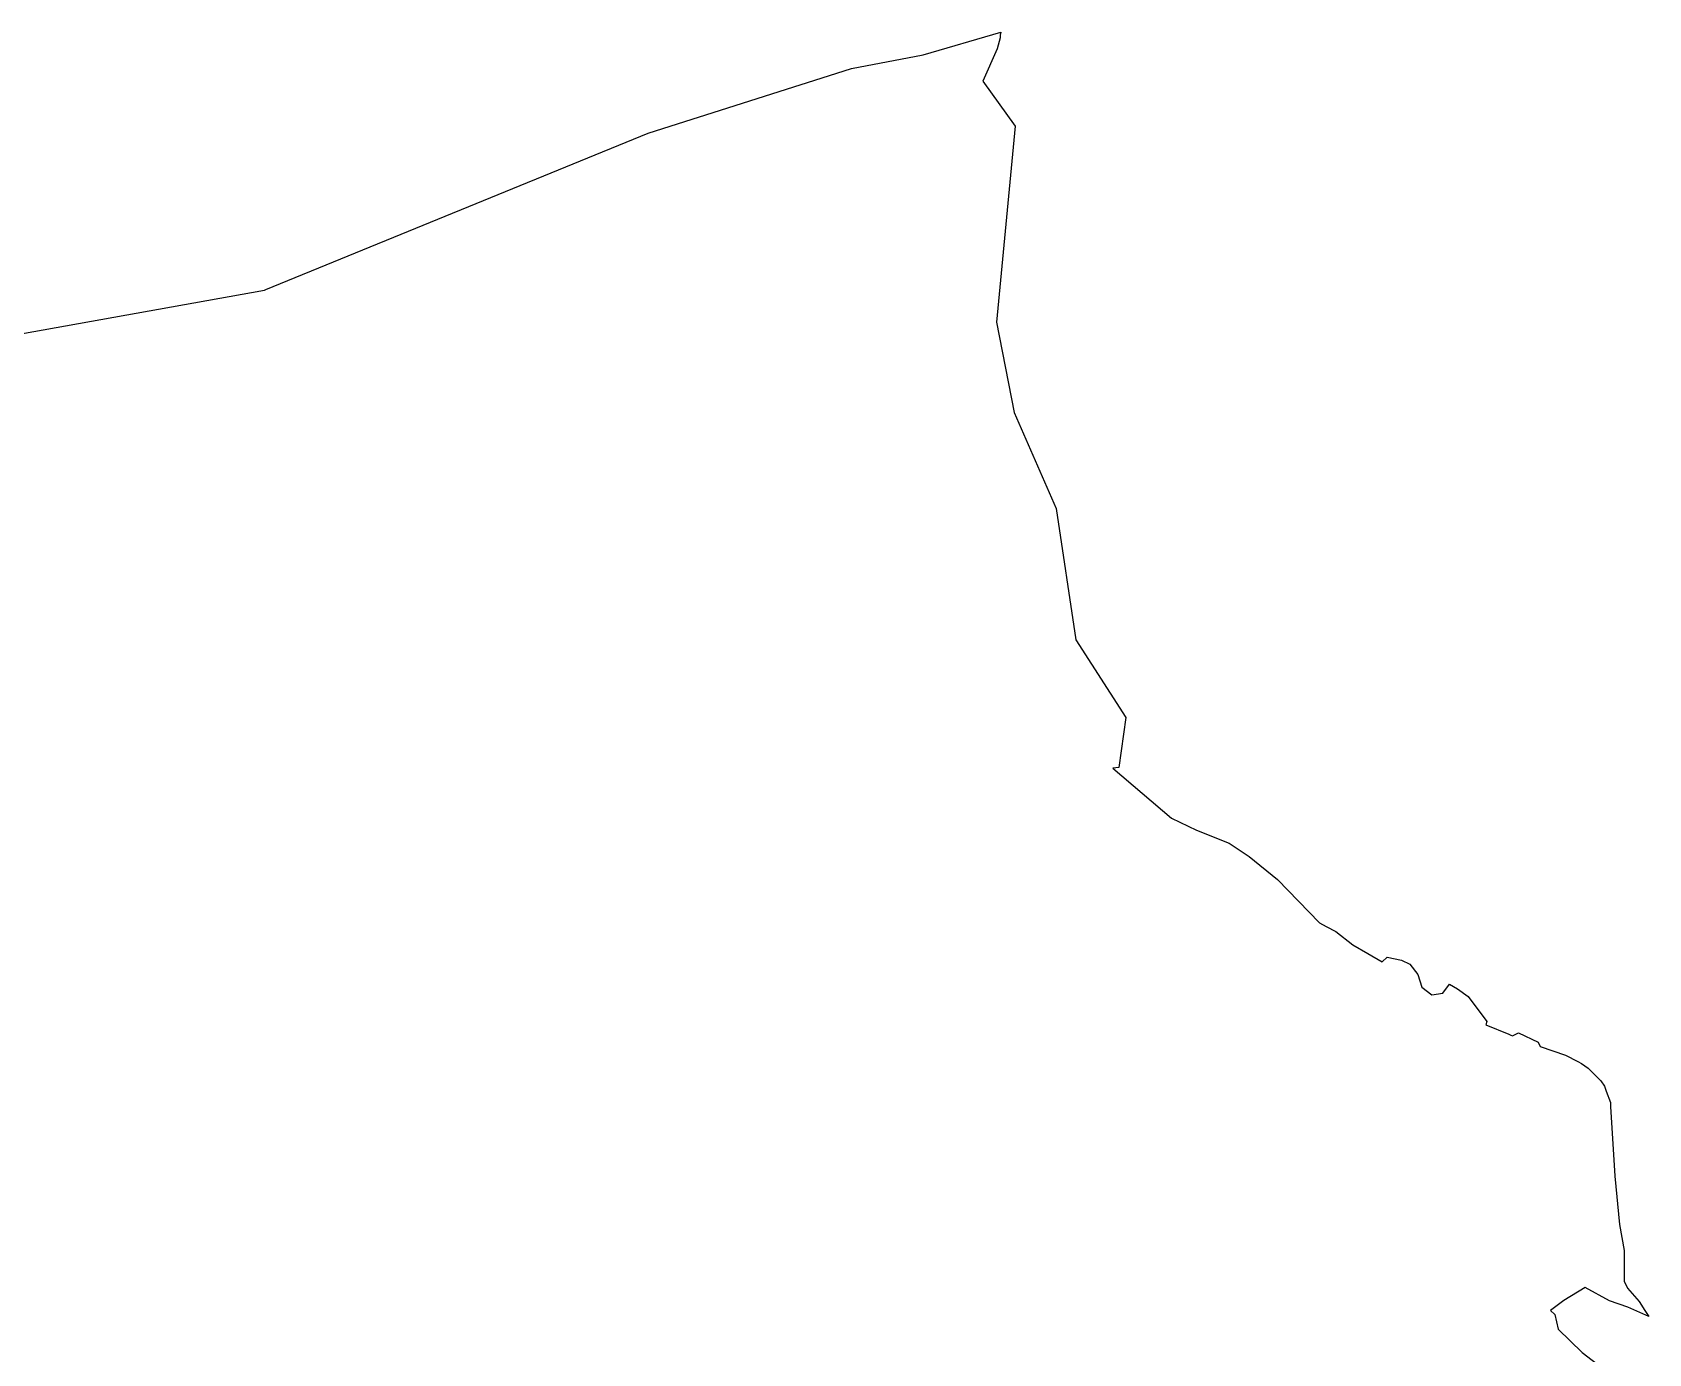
# Model space of a CAD drawing. Extents: x 1204521 to 1207304, y 6151741 to 6153999.
# Drawn here: x 1206475 to 1207210, y 6153399 to 6153999 of the extents above; entities that cross this region are included whole.
import ezdxf

# ---------------------------------------------------------------- set-up
doc = ezdxf.new("R2010")
doc.units = 0
doc.linetypes.add('CONTINU', pattern=[0])
doc.layers.add('1SECTION', color=7, linetype='CONTINU')

msp = doc.modelspace()

# ---------------------------------------------------------------- linework, layer by layer
at = {"layer": '1SECTION'}
msp.add_lwpolyline([(1206469.7, 6153862.34), (1206580.45, 6153882.24), (1206581.13, 6153882.51), (1206755.03, 6153953.7), (1206847.42, 6153983.08), (1206879.96, 6153989.26), (1206915.31, 6153999.48), (1206915.02, 6153998.14), (1206915.06, 6153996.93), (1206913.7, 6153991.96), (1206907.2, 6153977.24), (1206921.9, 6153956.83), (1206913.39, 6153867.77), (1206921.45, 6153826.59), (1206940.42, 6153783), (1206949.39, 6153723.19), (1206972.11, 6153687.92), (1206968.98, 6153665.22), (1206966.23, 6153664.88), (1206992.89, 6153642.11), (1207004.33, 6153636.68), (1207019.09, 6153630.74), (1207028.28, 6153624.68), (1207041.15, 6153614.22), (1207060.2, 6153594.53), (1207063.21, 6153592.94), (1207067.59, 6153590.63), (1207075.39, 6153584.65), (1207082.23, 6153580.57), (1207088.67, 6153576.84), (1207090.97, 6153578.99), (1207097.43, 6153577.64), (1207101.32, 6153575.75), (1207104.93, 6153571.13), (1207106.68, 6153565.31), (1207111.32, 6153561.82), (1207116.27, 6153562.64), (1207119.26, 6153566.65), (1207123.04, 6153564.55), (1207127.82, 6153561.09), (1207136.33, 6153549.72), (1207135.81, 6153548.26), (1207146.35, 6153543.94), (1207147.27, 6153543.52), (1207147.93, 6153543.14), (1207150.74, 6153544.5), (1207159.63, 6153540.35), (1207160.53, 6153538.3), (1207172.03, 6153534.4), (1207177.67, 6153531.53), (1207179.32, 6153530.68), (1207182.33, 6153528.56), (1207188.18, 6153522.71), (1207189.73, 6153520.34), (1207190.58, 6153518.03), (1207192.49, 6153512.89), (1207192.59, 6153511.06), (1207194.44, 6153479.37), (1207196.7, 6153457.35), (1207198.78, 6153445.65), (1207198.7, 6153431.63), (1207200.24, 6153428.42), (1207205.54, 6153422.48), (1207208.11, 6153418.39), (1207209.89, 6153415.58), (1207200.38, 6153419.88), (1207192.06, 6153422.72), (1207180.98, 6153428.71), (1207171.27, 6153422.83), (1207165.3, 6153418.27), (1207167.29, 6153416.55), (1207168.74, 6153409.76), (1207179.69, 6153399.25), (1207195.29, 6153387.17)], dxfattribs=at)

doc.saveas('drawing.dxf')
